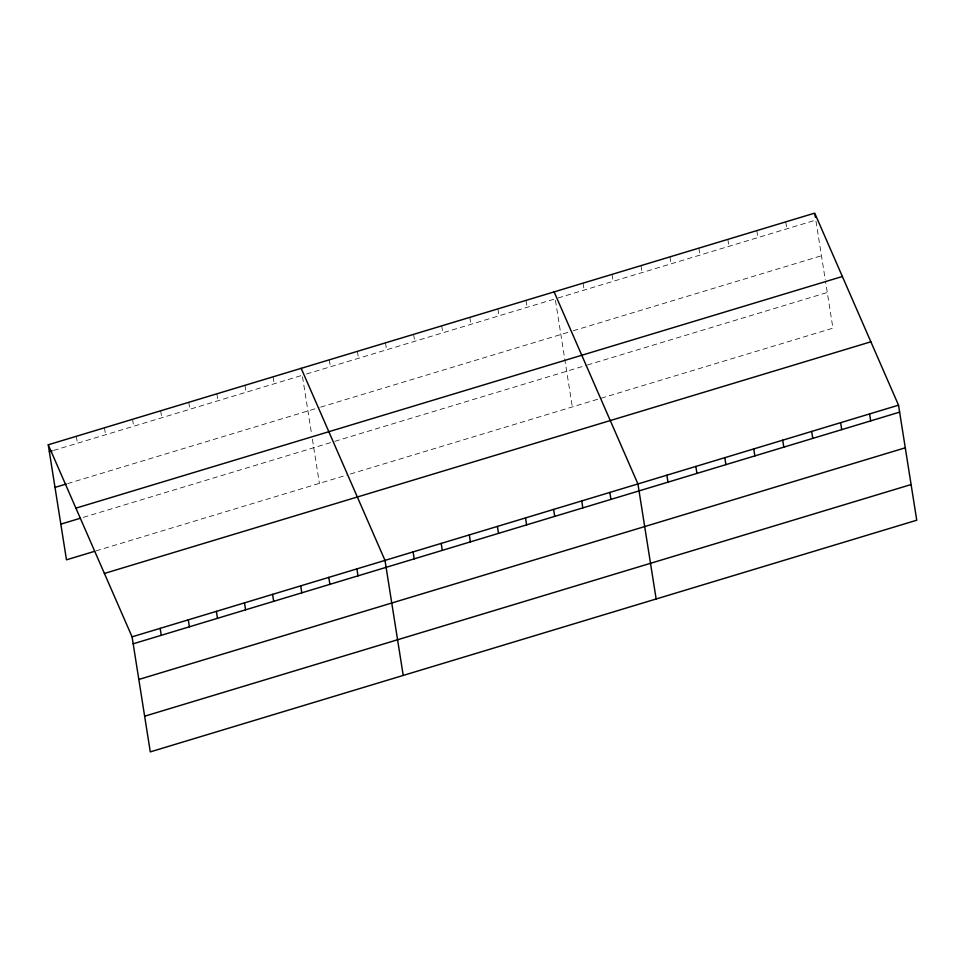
<?xml version="1.0" encoding="UTF-8"?>
<svg xmlns="http://www.w3.org/2000/svg" width="965" height="965" viewBox="0 0 965 965"><rect width="100%" height="100%" fill="white"/><g stroke="black" fill="none" stroke-linecap="round" stroke-linejoin="round"><path stroke-width="0.72" stroke-dasharray="4.83 3.62" d="M53.57 450.462L300.875 375.711M306.496 374.01L555.213 298.836M557.975 298.004L815.811 220.08L825.268 279.778M67.647 483.586L319.174 407.556M320.585 407.133L571.895 331.176M573.27 330.754L821.456 255.749M83.304 517.361L333.432 441.765M334.831 441.331L585.984 365.421M587.371 365.011L827.282 292.491M95.981 550.906L347.509 474.877M350.319 474.032L832.928 328.16L825.497 281.189M785.751 221.866L786.861 228.826M756.801 230.623L757.899 237.583M727.851 239.368L728.949 246.328M698.889 248.126L699.987 255.086M669.939 256.883L671.037 263.831M640.977 265.628L642.087 272.588M612.027 274.386L613.125 281.334M583.065 283.131L584.175 290.091M555.454 300.332L572.329 406.928M526.009 300.38L527.107 307.34M497.904 308.872L499.014 315.832M469.798 317.364L470.908 324.324M441.705 325.856L442.802 332.816M413.599 334.348L414.697 341.308M385.493 342.852L386.591 349.8M357.388 351.344L358.485 358.305M329.282 359.836L330.392 366.796M302.515 376.772L311.514 433.575M312.407 439.22L319.403 483.369M273.083 376.82L274.181 383.781M244.977 385.325L246.075 392.272M216.872 393.817L217.969 400.777M188.766 402.308L189.876 409.269M160.66 410.8L161.77 417.761M132.555 419.293L133.665 426.253M104.461 427.784L105.559 434.745M76.356 436.289L77.453 443.237"/><path stroke-width="1.45" d="M48.25 444.781L814.713 213.12L898.524 405.179L916.75 520.219L150.287 751.88L132.072 636.84L48.25 444.781L66.476 559.821L94.57 551.329M49.348 451.741L52.158 450.884M55.005 487.409L66.247 484.008M75.909 508.157L842.373 276.497M60.819 524.152L80.493 518.205M104.413 573.451L870.864 341.803M132.072 636.84L898.524 405.179M133.17 643.8L899.633 412.139M138.815 679.469L905.279 447.808M144.641 716.211L911.105 484.551M554.115 291.888L637.937 483.947L656.152 598.988M301.177 368.328L384.999 560.388L403.225 675.428M869.574 413.925L870.671 420.885M814.93 214.507L815.377 217.294M840.624 422.682L841.721 429.642M811.662 431.427L812.771 438.387M782.712 440.185L783.809 447.145M753.749 448.93L754.859 455.89M724.799 457.687L725.897 464.647M695.837 466.445L696.947 473.393M666.887 475.19L667.985 482.15M609.832 492.44L610.929 499.4M581.726 500.931L582.824 507.892M553.62 509.423L554.718 516.384M525.515 517.916L526.625 524.876M497.409 526.408L498.519 533.368M469.316 534.912L470.413 541.86M441.21 543.404L442.308 550.364M413.104 551.896L414.202 558.856M356.893 568.88L358.003 575.84M328.788 577.384L329.897 584.332M300.694 585.876L301.792 592.824M272.588 594.368L273.686 601.328M244.483 602.86L245.58 609.82M216.377 611.352L217.475 618.312M188.272 619.844L189.381 626.804M160.166 628.348L161.276 635.296"/></g></svg>
